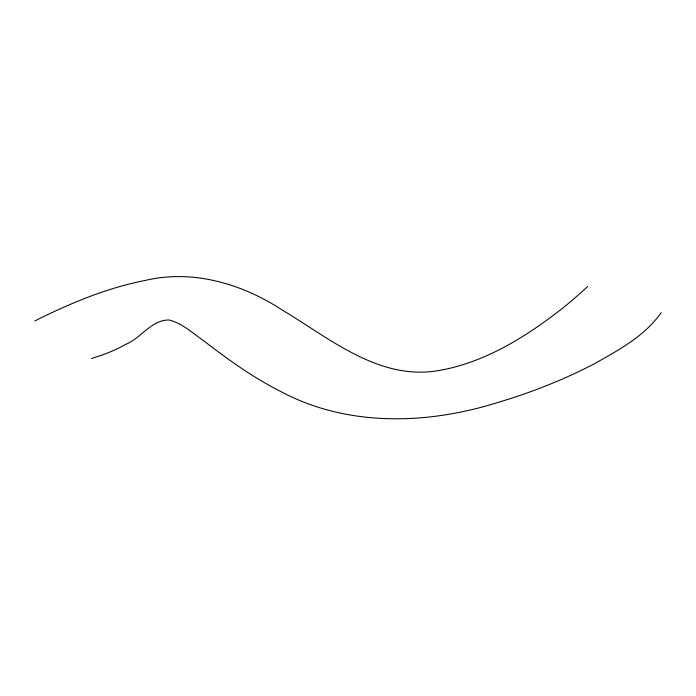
<?xml version="1.0" encoding="UTF-8"?>
<svg xmlns="http://www.w3.org/2000/svg" width="696" height="696" viewBox="0 0 696 696"><rect width="100%" height="100%" fill="white"/><g stroke="black" fill="none" stroke-linecap="round" stroke-linejoin="round"><path stroke-width="1.04" d="M661.2 312.582C644.687 336.255 618.274 350.305 593.688 364.13C563.107 379.981 530.935 392.648 497.918 402.453C427.135 424.699 347.113 427.196 280.262 391.248C252.9 377.45 227.984 359.458 203.745 340.84C192.749 333.184 182.369 323.318 169.058 319.995C151.371 319.734 140.975 338.317 125.489 344.45A139.913 80.779 0 0 1 101.616 355.221L91.463 358.544M34.8 320.943C69.913 303.413 106.514 288.005 145.186 280.436C192.74 269.169 242.043 283.768 282.115 309.964C329.025 337.873 377.641 379.772 436.262 370.959C483.311 363.486 524.993 337.543 561.959 308.693A610.862 352.672 0 0 0 587.624 286.5"/></g></svg>
